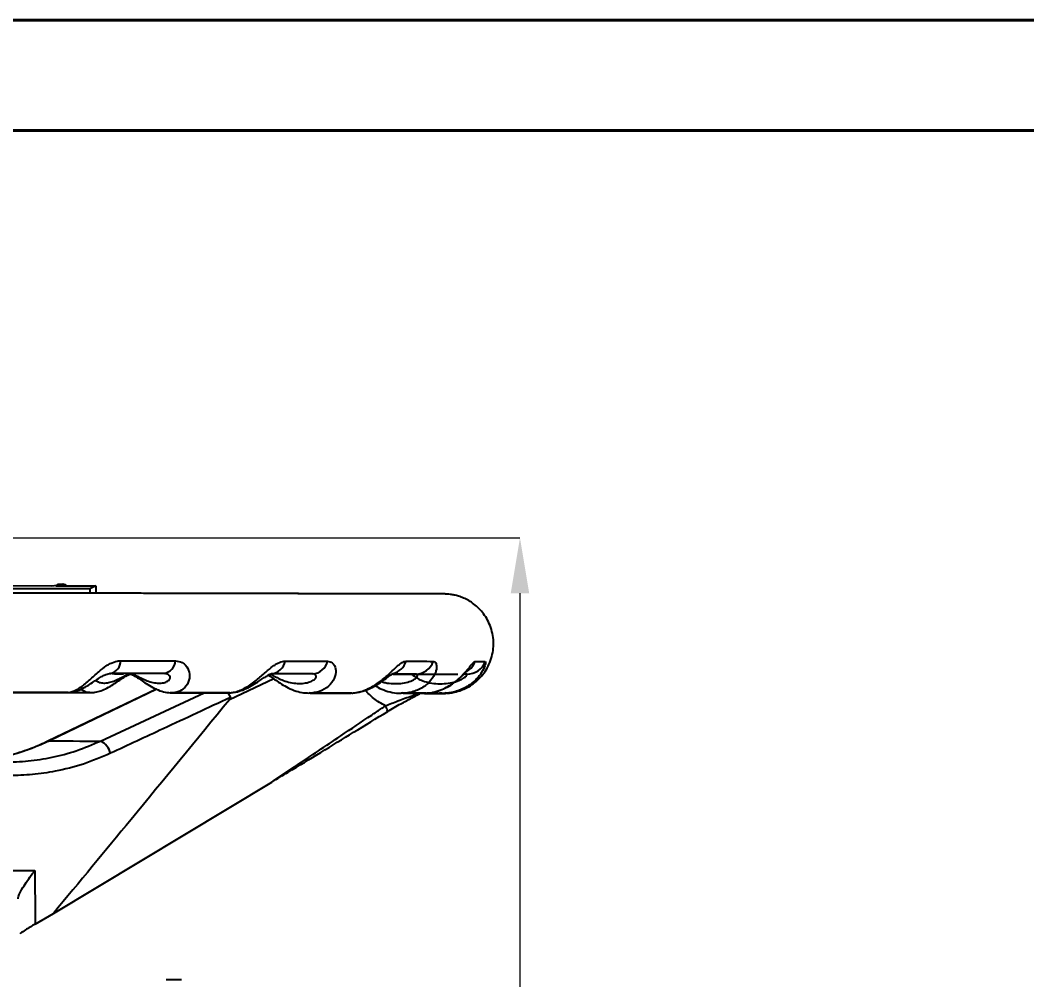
# Model space of a CAD drawing. Header units: millimetres. Extents: x 2312 to 3992, y 755 to 1943.
# Drawn here: x 2991.4 to 3173.7, y 1769.5 to 1943.3 of the extents above; entities that cross this region are included whole.
import ezdxf

# ---------------------------------------------------------------- set-up
doc = ezdxf.new("R2010")
doc.units = ezdxf.units.MM
doc.layers.add('标注', color=3, linetype='Continuous', lineweight=13)
doc.layers.add('粗实线', color=7, linetype='Continuous', lineweight=40)
doc.styles.add('SLDTEXTSTYLE1', font='txt.shx', dxfattribs={"width": 0.7, "bigfont": 'gbcbig.shx'})
doc.dimstyles.new('SLDDIMSTYLE12$0', dxfattribs={"dimtxt": 12, "dimasz": 10, "dimexe": 0, "dimexo": 0.0625, "dimgap": 0.875, "dimtad": 1, "dimdec": 1, "dimlfac": 1.8, "dimrnd": 1e-09, "dimzin": 12, "dimdsep": 46, "dimtxsty": 'SLDTEXTSTYLE1', "dimcen": 0.09, "dimdle": 8.16, "dimclrd": 3, "dimclre": 3, "dimadec": 0, "dimazin": 3, "dimtfac": 1, "dimtdec": 1, "dimtofl": 0, "dimtmove": 0, "dimatfit": 3, "dimfxl": 0, "dimfrac": 2, "dimtolj": 1, "dimlwd": 5, "dimlwe": 5, "dimarcsym": 0})

# ---------------------------------------------------------------- blocks, each defined once
blk = doc.blocks.new('*D30')
at = {"layer": 'Defpoints', "color": 0, "transparency": 16777216}
for p in [(2936.87, 1849.51), (2978.69, 1580.67), (3081.89, 1580.67)]:
    blk.add_point(p, dxfattribs=at)
at = {"layer": '标注', "color": 3, "lineweight": 5, "transparency": 16777216}
blk.add_line((2936.93, 1849.51), (3081.89, 1849.51), dxfattribs=at)
at = {"layer": '标注', "color": 3, "linetype": 'Continuous', "lineweight": 5, "transparency": 16777216}
for p, q in [((3081.89, 1839.51), (3081.89, 1590.67)), ((2978.76, 1580.67), (3081.89, 1580.67))]:
    blk.add_line(p, q, dxfattribs=at)
at = {"layer": '标注', "color": 3, "transparency": 16777216}
for points in [[(3080.22, 1839.51), (3083.56, 1839.51), (3081.89, 1849.51)], [(3080.22, 1590.67), (3083.56, 1590.67), (3081.89, 1580.67)]]:
    blk.add_solid(points, dxfattribs=at)
at = {"layer": '标注', "color": 0, "transparency": 16777216, "insert": (3069.59, 1715.09), "char_height": 10, "attachment_point": 5, "rotation": 90, "style": 'SLDTEXTSTYLE1'}
blk.add_mtext('\\A1;{\\H2.28571x;235}', dxfattribs=at)

msp = doc.modelspace()

# ---------------------------------------------------------------- linework, layer by layer
at = {"color": 7, "linetype": 'Continuous', "lineweight": 25}
for p, q in [((2988.786, 1840.888), (2997.002, 1840.867)), ((2997.002, 1840.867), (2998.111, 1840.947)), ((2997.796, 1840.865), (3005.062, 1840.846)), ((3004.006, 1840.279), (3004.004, 1839.502)), ((3005.062, 1840.846), (3004.006, 1840.279)), ((3005.062, 1840.846), (3005.059, 1839.5)), ((3008.426, 1824.84), (3007.554, 1824.974)), ((3010.05, 1824.836), (3008.426, 1824.84)), ((3037.297, 1824.009), (3029.266, 1820.198)), ((3058.878, 1824.863), (3063.041, 1824.854)), ((3062.202, 1824.856), (3070.63, 1824.838)), ((3016.03, 1822.147), (2996.399, 1812.689)), ((3016.095, 1822.118), (2996.668, 1812.753)), ((3005.927, 1812.733), (3024.682, 1821.471)), ((3019.156, 1821.483), (3018.581, 1821.547)), ((3028.726, 1821.45), (3028.939, 1821.449)), ((3028.939, 1821.463), (3029.177, 1821.454)), ((3028.998, 1821.463), (3029.432, 1820.62)), ((3029.177, 1821.454), (3029.573, 1821.497)), ((3043.995, 1821.424), (3043.705, 1821.433)), ((3044.155, 1821.433), (3043.716, 1821.494)), ((3060.807, 1821.392), (3060.377, 1821.403)), ((3060.978, 1821.403), (3060.703, 1821.458)), ((3068.468, 1821.393), (3068.365, 1821.442)), ((2997.382, 1781.533), (3036.963, 1805.315)), ((2994.068, 1779.581), (2997.382, 1781.533)), ((3020.578, 1769.504), (3017.815, 1769.51))]:
    msp.add_line(p, q, dxfattribs=at)
at = {"color": 7, "linetype": 'Continuous', "lineweight": 25, "flags": 128}
for points in [[(3009.604, 1827.287), (3010.875, 1827.284), (3012.136, 1827.282), (3013.389, 1827.279), (3014.632, 1827.276), (3015.866, 1827.274), (3017.091, 1827.271), (3018.306, 1827.268), (3019.512, 1827.266)], [(3039.375, 1827.224), (3040.377, 1827.221), (3041.366, 1827.219), (3042.343, 1827.217), (3043.309, 1827.215), (3044.262, 1827.213), (3045.203, 1827.211), (3046.131, 1827.209), (3047.048, 1827.207)], [(3061.269, 1827.177), (3061.933, 1827.175), (3062.583, 1827.174), (3063.218, 1827.173), (3063.84, 1827.171), (3064.447, 1827.17), (3065.04, 1827.169), (3065.619, 1827.168), (3066.183, 1827.166)], [(3073.792, 1827.15), (3074.074, 1827.15), (3074.34, 1827.149), (3074.591, 1827.149), (3074.826, 1827.148), (3075.046, 1827.148), (3075.25, 1827.147), (3075.44, 1827.147), (3075.613, 1827.146)], [(3017.398, 1824.952), (3016.219, 1824.954), (3015.03, 1824.957), (3013.833, 1824.959), (3012.626, 1824.962), (3011.41, 1824.964), (3010.185, 1824.967), (3008.951, 1824.97), (3007.709, 1824.972)], [(3044.327, 1824.894), (3043.431, 1824.896), (3042.523, 1824.898), (3041.603, 1824.9), (3040.671, 1824.902), (3039.727, 1824.904), (3038.771, 1824.906), (3037.803, 1824.908), (3036.824, 1824.91)], [(3063.041, 1824.854), (3062.489, 1824.856), (3061.923, 1824.857), (3061.343, 1824.858), (3060.75, 1824.859), (3060.142, 1824.861), (3059.52, 1824.862), (3058.956, 1824.863)], [(3072.264, 1824.835), (3072.094, 1824.835), (3071.909, 1824.836), (3071.846, 1824.836)], [(2996.399, 1812.689), (2996.474, 1812.729), (2996.668, 1812.753)], [(2996.668, 1812.753), (2998.206, 1812.749), (2999.64, 1812.746), (3000.966, 1812.744), (3002.183, 1812.741), (3003.289, 1812.739), (3004.282, 1812.736), (3005.162, 1812.734), (3005.927, 1812.733)], [(2981.748, 1789.317), (2990.489, 1789.298), (2994.036, 1789.291)]]:
    msp.add_lwpolyline(points, dxfattribs=at)
at = {"color": 7, "linetype": 'Continuous', "lineweight": 25}
for centre, radius, start, end in [((3007.119, 1827.389), 2.487, 283.71071, 357.65791), ((3016.93, 1827.501), 2.592, 280.39224, 354.78917), ((3036.555, 1827.771), 2.874, 275.38119, 349.01323), ((3044.123, 1827.891), 3.004, 273.90363, 346.83852), ((3058.054, 1828.209), 3.376, 284.23871, 342.20087), ((3062.98, 1828.228), 3.375, 271.03871, 341.65604), ((3072.266, 1828.415), 3.58, 269.96866, 339.24884), ((3070.435, 1828.407), 3.585, 302.26602, 339.47405), ((3054.669, 1817.408), 3.331, 11.90683, 30.83204), ((3004.379, 1809.623), 3.474, 14.77003, 63.52904)]:
    msp.add_arc(centre, radius, start, end, dxfattribs=at)
for points, knots in [([(3068.105, 1839.366), (3068.106, 1839.366), (3068.113, 1839.366), (3068.065, 1839.366), (3067.911, 1839.366), (3067.445, 1839.367), (3066.673, 1839.369), (3065.615, 1839.371), (3064.277, 1839.374), (3062.662, 1839.377), (3060.774, 1839.381), (3058.616, 1839.386), (3056.192, 1839.391), (3053.507, 1839.397), (3050.567, 1839.403), (3047.378, 1839.41), (3043.944, 1839.417), (3040.275, 1839.425), (3036.375, 1839.433), (3032.254, 1839.442), (3027.919, 1839.451), (3023.38, 1839.461), (3018.644, 1839.471), (3013.721, 1839.482), (3008.621, 1839.493), (3003.354, 1839.504), (2997.93, 1839.515), (2992.361, 1839.527), (2986.656, 1839.539), (2980.827, 1839.552), (2974.886, 1839.565), (2968.845, 1839.577), (2962.714, 1839.591), (2956.508, 1839.604), (2950.236, 1839.617), (2943.913, 1839.631), (2937.55, 1839.644), (2931.16, 1839.658), (2924.755, 1839.672), (2918.349, 1839.685), (2911.953, 1839.699), (2905.581, 1839.713), (2899.244, 1839.726), (2892.956, 1839.74), (2886.729, 1839.753), (2880.575, 1839.766), (2874.506, 1839.779), (2868.534, 1839.792), (2862.671, 1839.804), (2856.928, 1839.817), (2851.317, 1839.829), (2845.849, 1839.84), (2840.535, 1839.852), (2835.384, 1839.863), (2830.408, 1839.874), (2825.616, 1839.884), (2821.017, 1839.894), (2816.62, 1839.903), (2812.435, 1839.912), (2808.469, 1839.921), (2804.731, 1839.929), (2801.227, 1839.936), (2797.964, 1839.943), (2794.95, 1839.95), (2792.189, 1839.956), (2789.687, 1839.961), (2787.45, 1839.966), (2785.481, 1839.97), (2783.785, 1839.974), (2782.365, 1839.977), (2781.223, 1839.979), (2780.363, 1839.981), (2779.783, 1839.982), (2779.562, 1839.983), (2779.508, 1839.983), (2779.507, 1839.983), (2779.507, 1839.983)], [0, 0, 0, 0, 0.0001783, 0.0043151, 0.0155898, 0.0295797, 0.0437563, 0.057945, 0.0721359, 0.0863275, 0.1005193, 0.1147112, 0.1289033, 0.1430953, 0.1572874, 0.1714795, 0.1856716, 0.1998637, 0.2140558, 0.228248, 0.2424401, 0.2566322, 0.2708243, 0.2850165, 0.2992086, 0.3134008, 0.3275929, 0.341785, 0.3559772, 0.3701693, 0.3843614, 0.3985536, 0.4127457, 0.4269379, 0.44113, 0.4553221, 0.4695143, 0.4837064, 0.4978986, 0.5120907, 0.5262829, 0.540475, 0.5546671, 0.5688593, 0.5830514, 0.5972436, 0.6114357, 0.6256278, 0.63982, 0.6540121, 0.6682043, 0.6823964, 0.6965885, 0.7107807, 0.7249728, 0.739165, 0.7533571, 0.7675492, 0.7817413, 0.7959335, 0.8101256, 0.8243177, 0.8385098, 0.8527019, 0.866894, 0.8810861, 0.8952782, 0.9094702, 0.9236622, 0.937854, 0.9520457, 0.9662368, 0.9804265, 0.9946094, 0.9989865, 1, 1, 1, 1]), ([(3004.006, 1840.279), (3001.414, 1840.287), (2996.217, 1840.303), (2990.69, 1840.318), (2987.92, 1840.326)], [0, 0, 0, 0, 0.498853, 1, 1, 1, 1]), ([(2999.81, 1840.86), (2999.712, 1840.918), (2999.065, 1841.305), (2998.379, 1841.067), (2997.796, 1840.865)], [0, 0, 0, 0, 0.1507321, 1, 1, 1, 1]), ([(2998.91, 1841.085), (2998.692, 1841.085), (2998.43, 1841.086), (2998.156, 1841.086), (2998.109, 1841.087)], [0, 0, 0, 0, 0.8271242, 1, 1, 1, 1]), ([(3068.704, 1821.39), (3068.759, 1821.393), (3069.052, 1821.408), (3069.835, 1821.516), (3070.892, 1821.778), (3072.106, 1822.277), (3073.178, 1822.897), (3074.235, 1823.739), (3075.171, 1824.74), (3075.981, 1825.941), (3076.601, 1827.292), (3076.994, 1828.748), (3077.142, 1830.289), (3077.023, 1831.834), (3076.646, 1833.307), (3076.069, 1834.622), (3075.337, 1835.767), (3074.495, 1836.738), (3073.582, 1837.534), (3072.64, 1838.161), (3071.707, 1838.631), (3070.821, 1838.96), (3070.019, 1839.17), (3069.337, 1839.288), (3068.804, 1839.342), (3068.457, 1839.36), (3068.266, 1839.365), (3068.199, 1839.365), (3068.175, 1839.366), (3068.157, 1839.366), (3068.14, 1839.366), (3068.124, 1839.366), (3068.115, 1839.366), (3068.067, 1839.366), (3067.861, 1839.367), (3067.316, 1839.368), (3066.48, 1839.37), (3065.363, 1839.372), (3063.967, 1839.375), (3062.296, 1839.379), (3060.351, 1839.383), (3058.138, 1839.388), (3055.66, 1839.393), (3052.922, 1839.399), (3049.93, 1839.405), (3046.69, 1839.412), (3043.207, 1839.42), (3039.49, 1839.428), (3035.544, 1839.436), (3031.378, 1839.445), (3027, 1839.454), (3022.419, 1839.464), (3017.646, 1839.474), (3012.678, 1839.485), (3008.481, 1839.494), (3005.883, 1839.5), (3005.059, 1839.501)], [0, 0, 0, 0, 0.00097675, 0.00524719, 0.01410909, 0.02036295, 0.02866209, 0.03614793, 0.04443331, 0.0530742, 0.06192365, 0.07088777, 0.07990913, 0.0894604, 0.09845343, 0.10695701, 0.11501908, 0.1226551, 0.12985784, 0.13660012, 0.14283405, 0.14848813, 0.15346373, 0.15763431, 0.16085699, 0.16300826, 0.16389987, 0.16419409, 0.1644071, 0.16466636, 0.16511883, 0.16623022, 0.17025643, 0.18249198, 0.21876277, 0.25707482, 0.29525852, 0.33343013, 0.3715988, 0.40976642, 0.44793357, 0.48610048, 0.52426726, 0.56243394, 0.60060058, 0.63876718, 0.67693375, 0.71510031, 0.75326685, 0.79143338, 0.8295999, 0.86776642, 0.90593293, 0.94409944, 0.98226595, 1, 1, 1, 1]), ([(3000.039, 1821.521), (3000.283, 1821.561), (3000.991, 1821.675), (3002.289, 1822.38), (3003.886, 1823.71), (3005.446, 1825.172), (3006.722, 1826.202), (3007.853, 1826.882), (3008.759, 1827.237), (3009.39, 1827.274), (3009.604, 1827.287)], [0, 0, 0, 0, 0.0973705, 0.2823142, 0.4688787, 0.6370669, 0.7672959, 0.8314778, 0.9426944, 1, 1, 1, 1]), ([(3019.512, 1827.266), (3019.928, 1827.208), (3020.497, 1827.128), (3021.35, 1826.535), (3021.775, 1825.896), (3022.076, 1824.851), (3022.044, 1823.67), (3021.279, 1822.34), (3020.195, 1821.639), (3019.419, 1821.522), (3019.156, 1821.483)], [0, 0, 0, 0, 0.1234823, 0.1688973, 0.3285444, 0.3635336, 0.5323037, 0.7195139, 0.9050976, 1, 1, 1, 1]), ([(3029.328, 1821.462), (3029.641, 1821.502), (3030.578, 1821.62), (3032.213, 1822.316), (3034.088, 1823.645), (3035.728, 1825.108), (3036.935, 1826.137), (3037.937, 1826.818), (3038.701, 1827.173), (3039.204, 1827.211), (3039.375, 1827.224)], [0, 0, 0, 0, 0.0931327, 0.2789445, 0.4663848, 0.6353624, 0.766203, 0.8306864, 0.9424253, 1, 1, 1, 1]), ([(3047.048, 1827.207), (3047.355, 1827.149), (3047.776, 1827.07), (3048.332, 1826.477), (3048.539, 1825.839), (3048.522, 1824.795), (3048.149, 1823.614), (3046.919, 1822.285), (3045.453, 1821.593), (3044.474, 1821.473), (3044.155, 1821.433)], [0, 0, 0, 0, 0.1241401, 0.169797, 0.3302948, 0.3654702, 0.5351398, 0.7233478, 0.9099206, 1, 1, 1, 1]), ([(3051.455, 1821.419), (3051.805, 1821.459), (3052.896, 1821.581), (3054.746, 1822.268), (3056.771, 1823.597), (3058.381, 1825.059), (3059.437, 1826.089), (3060.243, 1826.77), (3060.811, 1827.126), (3061.153, 1827.164), (3061.269, 1827.177)], [0, 0, 0, 0, 0.0880306, 0.2748876, 0.4633822, 0.6333103, 0.7648871, 0.8297336, 0.9421013, 1, 1, 1, 1]), ([(3066.183, 1827.166), (3066.361, 1827.109), (3066.605, 1827.029), (3066.826, 1826.438), (3066.801, 1825.801), (3066.466, 1824.756), (3065.777, 1823.577), (3064.165, 1822.248), (3062.429, 1821.567), (3061.322, 1821.442), (3060.978, 1821.403)], [0, 0, 0, 0, 0.12488752, 0.17081931, 0.33228366, 0.36767049, 0.53836219, 0.72770383, 0.91540052, 1, 1, 1, 1]), ([(3064.904, 1821.396), (3065.258, 1821.435), (3066.419, 1821.562), (3068.354, 1822.239), (3070.391, 1823.568), (3071.86, 1825.031), (3072.694, 1826.061), (3073.248, 1826.743), (3073.583, 1827.099), (3073.739, 1827.137), (3073.792, 1827.15)], [0, 0, 0, 0, 0.0824049, 0.2704144, 0.4600715, 0.6310477, 0.7634363, 0.8286829, 0.9417441, 1, 1, 1, 1]), ([(3075.613, 1827.146), (3075.65, 1827.089), (3075.7, 1827.01), (3075.571, 1826.419), (3075.316, 1825.783), (3074.686, 1824.739), (3073.728, 1823.56), (3071.844, 1822.231), (3069.962, 1821.561), (3068.808, 1821.431), (3068.468, 1821.393)], [0, 0, 0, 0, 0.1256744, 0.1718955, 0.3343775, 0.3699869, 0.5417546, 0.7322897, 0.9211696, 1, 1, 1, 1]), ([(3065.066, 1821.436), (3065.222, 1821.442), (3065.884, 1821.469), (3067.022, 1821.771), (3068.409, 1822.314), (3069.644, 1823.037), (3070.676, 1823.82), (3071.481, 1824.559), (3071.997, 1825.085), (3072.306, 1825.399), (3072.346, 1825.436), (3072.362, 1825.451)], [0, 0, 0, 0, 0.0479389, 0.2035287, 0.3554062, 0.5025097, 0.6426638, 0.766527, 0.8743782, 0.9468742, 1, 1, 1, 1]), ([(3000.235, 1821.546), (3000.312, 1821.547), (3000.752, 1821.552), (3001.546, 1821.769), (3002.607, 1822.187), (3003.646, 1822.786), (3004.613, 1823.443), (3005.488, 1824.045), (3006.237, 1824.504), (3006.88, 1824.806), (3007.354, 1824.945), (3007.629, 1824.98), (3007.703, 1824.972), (3007.707, 1824.971)], [0, 0, 0, 0, 0.0269897, 0.1528644, 0.2860306, 0.4313782, 0.5686292, 0.6737213, 0.7644788, 0.843003, 0.9147892, 0.9957484, 1, 1, 1, 1]), ([(3004.977, 1821.594), (3005.315, 1821.666), (3006.036, 1821.821), (3007.104, 1822.303), (3008.155, 1822.922), (3009.118, 1823.579), (3009.955, 1824.147), (3010.665, 1824.564), (3011.161, 1824.797), (3011.345, 1824.846), (3011.386, 1824.857)], [0, 0, 0, 0, 0.1466479, 0.3127157, 0.4966087, 0.6501711, 0.771494, 0.8772301, 0.9721411, 1, 1, 1, 1]), ([(3005.073, 1823.755), (3005.211, 1823.635), (3005.518, 1823.367), (3006.268, 1823.217), (3007.129, 1823.248), (3008.05, 1823.48), (3008.973, 1823.866), (3009.878, 1824.331), (3010.564, 1824.644), (3011.033, 1824.822), (3011.235, 1824.854), (3011.339, 1824.871)], [0, 0, 0, 0, 0.1284534, 0.285822, 0.4452353, 0.5939049, 0.7301675, 0.8399407, 0.9262401, 0.9620395, 1, 1, 1, 1]), ([(3010.874, 1824.966), (3011.105, 1824.946), (3011.589, 1824.905), (3012.128, 1824.689), (3012.681, 1824.442), (3013.283, 1824.138), (3014.206, 1823.7), (3015.191, 1823.36), (3016.2, 1823.191), (3017.149, 1823.226), (3017.941, 1823.457), (3018.465, 1823.845), (3018.602, 1824.309), (3018.402, 1824.631), (3018.062, 1824.853), (3017.734, 1824.944), (3017.451, 1824.95), (3017.398, 1824.952)], [0, 0, 0, 0, 0.0596908, 0.1248459, 0.1256874, 0.1898382, 0.2645964, 0.3578312, 0.4646504, 0.5728552, 0.6737661, 0.7662553, 0.8407642, 0.8993404, 0.9236412, 0.9854633, 1, 1, 1, 1]), ([(3010.906, 1824.957), (3010.944, 1824.958), (3011.034, 1824.96), (3011.349, 1824.884), (3011.852, 1824.665), (3012.5, 1824.287), (3013.296, 1823.751), (3014.274, 1823.077), (3015.407, 1822.386), (3016.644, 1821.836), (3017.893, 1821.497), (3018.716, 1821.484), (3019.115, 1821.478)], [0, 0, 0, 0, 0.0527643, 0.12313, 0.1926385, 0.2632254, 0.3527181, 0.4630322, 0.6003779, 0.7442874, 0.8761572, 1, 1, 1, 1]), ([(3029.488, 1821.492), (3029.79, 1821.518), (3030.528, 1821.581), (3031.682, 1821.949), (3032.92, 1822.518), (3034.033, 1823.193), (3034.969, 1823.827), (3035.709, 1824.328), (3036.269, 1824.664), (3036.654, 1824.853), (3036.844, 1824.909), (3036.84, 1824.908), (3036.839, 1824.907)], [0, 0, 0, 0, 0.100529, 0.245172, 0.3921432, 0.535495, 0.648364, 0.7375603, 0.8174612, 0.8814442, 0.9457488, 1, 1, 1, 1]), ([(3036.32, 1824.682), (3036.467, 1824.585), (3036.805, 1824.365), (3037.519, 1823.848), (3038.449, 1823.197), (3039.627, 1822.482), (3040.961, 1821.885), (3042.342, 1821.494), (3043.244, 1821.446), (3043.677, 1821.423)], [0, 0, 0, 0, 0.0818386, 0.1870462, 0.3207536, 0.4817238, 0.6671961, 0.8400516, 1, 1, 1, 1]), ([(3036.541, 1824.824), (3036.559, 1824.821), (3036.782, 1824.785), (3037.064, 1824.636), (3037.575, 1824.389), (3038.164, 1824.085), (3039.167, 1823.647), (3040.322, 1823.306), (3041.565, 1823.136), (3042.78, 1823.171), (3043.846, 1823.402), (3044.636, 1823.79), (3045.02, 1824.253), (3044.996, 1824.575), (3044.811, 1824.796), (3044.583, 1824.886), (3044.368, 1824.893), (3044.327, 1824.894)], [0, 0, 0, 0, 0.0061698, 0.0750329, 0.0759225, 0.1437241, 0.2227369, 0.3212781, 0.4341772, 0.5485411, 0.6551962, 0.7529502, 0.8317005, 0.8936111, 0.9192949, 0.9846359, 1, 1, 1, 1]), ([(3051.501, 1821.434), (3051.56, 1821.434), (3052.094, 1821.431), (3053.101, 1821.661), (3054.474, 1822.118), (3055.746, 1822.772), (3056.855, 1823.493), (3057.746, 1824.158), (3058.377, 1824.637), (3058.755, 1824.9), (3058.902, 1824.982), (3058.883, 1824.973), (3058.878, 1824.971)], [0, 0, 0, 0, 0.0192012, 0.1754167, 0.329055, 0.4826519, 0.6249682, 0.747251, 0.8470448, 0.9212091, 0.9803455, 1, 1, 1, 1]), ([(3056.823, 1823.491), (3057.031, 1823.428), (3057.719, 1823.223), (3058.904, 1823.107), (3060.3, 1823.132), (3061.568, 1823.365), (3062.57, 1823.751), (3063.175, 1824.214), (3063.33, 1824.536), (3063.31, 1824.756), (3063.199, 1824.847), (3063.066, 1824.853), (3063.041, 1824.854)], [0, 0, 0, 0, 0.0672604, 0.2224125, 0.379578, 0.52615, 0.6604896, 0.7687132, 0.8537946, 0.8890905, 0.9788858, 1, 1, 1, 1]), ([(3062.202, 1824.856), (3062.252, 1824.837), (3062.356, 1824.797), (3062.6, 1824.582), (3062.929, 1824.335), (3063.375, 1824.032), (3064.333, 1823.594), (3065.583, 1823.253), (3067.031, 1823.082), (3068.517, 1823.117), (3069.899, 1823.347), (3071.045, 1823.734), (3071.829, 1824.196), (3072.153, 1824.517), (3072.301, 1824.737), (3072.314, 1824.827), (3072.272, 1824.834), (3072.264, 1824.835)], [0, 0, 0, 0, 0.0596896, 0.1248433, 0.1256853, 0.1898347, 0.2645912, 0.3578247, 0.4646439, 0.5728496, 0.6737621, 0.7662528, 0.8407632, 0.8993404, 0.9236408, 0.9854633, 1, 1, 1, 1]), ([(3004.007, 1821.543), (3003.857, 1821.535), (3003.224, 1821.503), (3002.744, 1821.855), (3002.377, 1822.124)], [0, 0, 0, 0, 0.2368772, 1, 1, 1, 1]), ([(3057.529, 1819.116), (3056.796, 1819.515), (3055.437, 1820.255), (3054.36, 1821.414), (3053.865, 1821.948)], [0, 0, 0, 0, 0.5400136, 1, 1, 1, 1]), ([(3055.64, 1822.748), (3056.035, 1822.53), (3056.904, 1822.053), (3058.359, 1821.599), (3059.56, 1821.367), (3060.224, 1821.403), (3060.367, 1821.411)], [0, 0, 0, 0, 0.26980078, 0.59237494, 0.91206658, 1, 1, 1, 1]), ([(2987.601, 1821.54), (2989.767, 1821.535), (2993.957, 1821.526), (2997.98, 1821.518), (2999.924, 1821.514)], [0, 0, 0, 0, 0.5169038, 1, 1, 1, 1]), ([(3000.039, 1821.521), (2998.013, 1821.526), (2993.979, 1821.534), (2989.78, 1821.543), (2987.691, 1821.547)], [0, 0, 0, 0, 0.502496, 1, 1, 1, 1]), ([(3029.266, 1820.198), (3023.332, 1812.964), (3012.734, 1800.046), (3002.073, 1787.19), (2997.382, 1781.533)], [0, 0, 0, 0, 0.5600004, 1, 1, 1, 1]), ([(2999.924, 1821.514), (3000.107, 1821.523), (3000.324, 1821.534), (3000.556, 1821.579), (3000.591, 1821.586)], [0, 0, 0, 0, 0.8451452, 1, 1, 1, 1]), ([(3000.351, 1821.511), (3000.829, 1821.51), (3002.076, 1821.508), (3003.27, 1821.505), (3004.007, 1821.504)], [0, 0, 0, 0, 0.3831697, 1, 1, 1, 1]), ([(3004.046, 1821.52), (3004.331, 1821.514), (3004.647, 1821.508), (3004.948, 1821.586), (3004.977, 1821.594)], [0, 0, 0, 0, 0.9042352, 1, 1, 1, 1]), ([(3029.432, 1820.62), (3025.383, 1818.731), (3018.152, 1815.359), (3010.92, 1811.991), (3007.738, 1810.509)], [0, 0, 0, 0, 0.56, 1, 1, 1, 1]), ([(3018.581, 1821.547), (3018.694, 1821.514), (3018.824, 1821.477), (3019.002, 1821.475), (3019.024, 1821.474)], [0, 0, 0, 0, 0.8723437, 1, 1, 1, 1]), ([(3019.024, 1821.474), (3020.774, 1821.471), (3024.277, 1821.463), (3027.542, 1821.457), (3029.177, 1821.454)], [0, 0, 0, 0, 0.499408, 1, 1, 1, 1]), ([(3029.328, 1821.462), (3027.694, 1821.465), (3024.423, 1821.472), (3020.913, 1821.479), (3019.156, 1821.483)], [0, 0, 0, 0, 0.4994067, 1, 1, 1, 1]), ([(3029.266, 1820.198), (3029.327, 1820.274), (3029.407, 1820.377), (3029.447, 1820.52), (3029.446, 1820.582), (3029.436, 1820.608), (3029.432, 1820.62)], [0, 0, 0, 0, 0.6196275, 0.8294119, 0.9175065, 1, 1, 1, 1]), ([(3043.716, 1821.494), (3043.78, 1821.462), (3043.853, 1821.426), (3043.98, 1821.424), (3043.995, 1821.424)], [0, 0, 0, 0, 0.8864466, 1, 1, 1, 1]), ([(3043.936, 1821.417), (3045.042, 1821.415), (3046.361, 1821.412), (3047.543, 1821.409), (3047.733, 1821.409)], [0, 0, 0, 0, 0.8395252, 1, 1, 1, 1]), ([(3043.995, 1821.424), (3044.696, 1821.422), (3047.294, 1821.417), (3049.601, 1821.413), (3051.284, 1821.41)], [0, 0, 0, 0, 0.2701139, 1, 1, 1, 1]), ([(3051.455, 1821.419), (3050.314, 1821.422), (3048.028, 1821.426), (3045.447, 1821.431), (3044.155, 1821.433)], [0, 0, 0, 0, 0.4994057, 1, 1, 1, 1]), ([(3047.733, 1821.409), (3048.636, 1821.407), (3049.751, 1821.405), (3050.739, 1821.403), (3050.927, 1821.402)], [0, 0, 0, 0, 0.8100544, 1, 1, 1, 1]), ([(3057.529, 1819.116), (3058.277, 1819.418), (3059.833, 1820.046), (3061.887, 1820.766), (3063.12, 1821.232), (3063.511, 1821.38)], [0, 0, 0, 0, 0.3878127, 0.806041, 1, 1, 1, 1]), ([(3057.928, 1818.096), (3058.718, 1818.565), (3060.067, 1819.368), (3062.116, 1820.476), (3063.303, 1821.089), (3063.903, 1821.4)], [0, 0, 0, 0, 0.4110027, 0.7022016, 1, 1, 1, 1]), ([(3060.703, 1821.458), (3060.716, 1821.427), (3060.73, 1821.393), (3060.801, 1821.392), (3060.807, 1821.392)], [0, 0, 0, 0, 0.9110663, 1, 1, 1, 1]), ([(3060.807, 1821.392), (3061.537, 1821.391), (3062.998, 1821.388), (3064.182, 1821.387), (3064.728, 1821.386), (3064.731, 1821.386)], [0, 0, 0, 0, 0.4980568, 0.9972921, 1, 1, 1, 1]), ([(3060.835, 1821.381), (3061.403, 1821.38), (3062.618, 1821.377), (3063.726, 1821.375), (3064.213, 1821.374), (3064.253, 1821.374)], [0, 0, 0, 0, 0.4463088, 0.9539194, 1, 1, 1, 1]), ([(3064.904, 1821.396), (3064.334, 1821.397), (3063.191, 1821.399), (3061.716, 1821.401), (3060.978, 1821.403)], [0, 0, 0, 0, 0.4994045, 1, 1, 1, 1]), ([(3064.492, 1821.374), (3064.728, 1821.373), (3065.45, 1821.372), (3066.352, 1821.37), (3067.237, 1821.368), (3067.578, 1821.367), (3067.748, 1821.367)], [0, 0, 0, 0, 0.1395471, 0.4263815, 0.7132058, 1, 1, 1, 1]), ([(3068.303, 1821.382), (3067.849, 1821.359), (3067.114, 1821.323), (3066.406, 1821.524), (3066.136, 1821.6)], [0, 0, 0, 0, 0.6185616, 1, 1, 1, 1]), ([(3068.059, 1821.366), (3068.066, 1821.366), (3068.074, 1821.366), (3068.045, 1821.366), (3068.023, 1821.366), (3067.984, 1821.367), (3067.884, 1821.368), (3067.662, 1821.376), (3067.462, 1821.384), (3067.334, 1821.398), (3067.333, 1821.399)], [0, 0, 0, 0, 0.4409261, 0.5128216, 0.5613758, 0.587914, 0.6257666, 0.7597683, 0.9971665, 1, 1, 1, 1]), ([(3067.74, 1821.367), (3067.777, 1821.367), (3067.99, 1821.366), (3068.052, 1821.366), (3068.081, 1821.366), (3068.093, 1821.366), (3068.106, 1821.366), (3068.132, 1821.366), (3068.162, 1821.366), (3068.232, 1821.367), (3068.37, 1821.369), (3068.488, 1821.377), (3068.559, 1821.381)], [0, 0, 0, 0, 0.1351514, 0.7838707, 0.8921914, 0.9301529, 0.9477689, 0.9540934, 0.9586499, 0.9639183, 0.9783602, 1, 1, 1, 1]), ([(3068.365, 1821.442), (3068.328, 1821.413), (3068.289, 1821.382), (3068.303, 1821.382), (3068.303, 1821.382)], [0, 0, 0, 0, 0.9502399, 1, 1, 1, 1]), ([(3068.303, 1821.382), (3068.309, 1821.382), (3068.535, 1821.382), (3068.552, 1821.382), (3068.568, 1821.383)], [0, 0, 0, 0, 0.025299, 1, 1, 1, 1]), ([(3068.704, 1821.394), (3068.713, 1821.394), (3068.725, 1821.393), (3068.514, 1821.393), (3068.468, 1821.393)], [0, 0, 0, 0, 0.7843203, 1, 1, 1, 1]), ([(3036.962, 1805.315), (3038.417, 1806.29), (3042.573, 1809.076), (3048.595, 1813.117), (3053.709, 1816.551), (3056.41, 1818.364), (3057.242, 1818.923), (3057.529, 1819.116)], [0, 0, 0, 0, 0.2120623, 0.60603111, 0.87852356, 0.95813809, 1, 1, 1, 1]), ([(3036.962, 1805.315), (3037.922, 1805.896), (3042.879, 1808.897), (3049.892, 1813.16), (3055.876, 1816.836), (3057.928, 1818.096)], [0, 0, 0, 0, 0.1363421, 0.7038763, 1, 1, 1, 1]), ([(2996.668, 1812.753), (2995.26, 1812.134), (2992.496, 1810.918), (2988.25, 1809.761), (2984.103, 1809.054), (2981.374, 1808.975), (2980.037, 1808.937)], [0, 0, 0, 0, 0.2645653, 0.51943, 0.7645791, 1, 1, 1, 1]), ([(2996.399, 1812.689), (2995.449, 1812.261), (2993.308, 1811.295), (2990.428, 1810.329), (2988.493, 1809.906), (2987.814, 1809.758)], [0, 0, 0, 0, 0.34105069, 0.76897077, 1, 1, 1, 1]), ([(2988.627, 1808.918), (2990.029, 1808.957), (2992.891, 1809.035), (2997.215, 1809.742), (3001.624, 1810.898), (3004.475, 1812.114), (3005.927, 1812.733)], [0, 0, 0, 0, 0.2354218, 0.4805713, 0.7354356, 1, 1, 1, 1]), ([(3007.738, 1810.509), (3006.108, 1809.818), (3002.859, 1808.441), (2998.083, 1807.256), (2993.591, 1806.58), (2990.805, 1806.508), (2989.408, 1806.472)], [0, 0, 0, 0, 0.2800318, 0.5584059, 0.7786039, 1, 1, 1, 1]), ([(2991.009, 1784.143), (2991.021, 1784.28), (2991.067, 1784.831), (2991.739, 1786.015), (2992.654, 1787.441), (2993.418, 1788.486), (2993.892, 1789.106), (2994.033, 1789.287), (2994.036, 1789.291)], [0, 0, 0, 0, 0.1107923, 0.4457793, 0.6754322, 0.9053027, 0.9979187, 1, 1, 1, 1]), ([(2994.036, 1789.291), (2994.044, 1787.164), (2994.055, 1783.927), (2994.065, 1780.691), (2994.068, 1779.581)], [0, 0, 0, 0, 0.6571352, 1, 1, 1, 1]), ([(2994.068, 1779.581), (2993.458, 1779.215), (2992.405, 1778.583), (2991.588, 1778.045), (2991.326, 1777.86), (2991.276, 1777.825)], [0, 0, 0, 0, 0.5280154, 0.9113192, 1, 1, 1, 1])]:
    msp.add_open_spline(points, degree=3, knots=knots, dxfattribs=at)
at = {"layer": '粗实线'}
for p, q in [((3992.277, 1943.281), (2312.277, 1943.281)), ((3972.277, 1923.281), (2412.277, 1923.281))]:
    msp.add_line(p, q, dxfattribs=at)

# ---------------------------------------------------------------- dimensions: what is measured, and where the dimension line sits
at = {"layer": '标注'}
dim = msp.add_linear_dim(base=(3081.89, 1580.673), p1=(2936.869, 1849.508), p2=(2978.693, 1580.673), angle=90, text='{\\H2.28571x;235}', dimstyle='SLDDIMSTYLE12$0', override={"dimtxt": 10, "dimtdec": 3, "dimtzin": 0}, dxfattribs=at)
dim.commit()
dim.dimension.update_dxf_attribs({"geometry": '*D30', "text_midpoint": (3069.586, 1715.09)})

doc.saveas('drawing.dxf')
